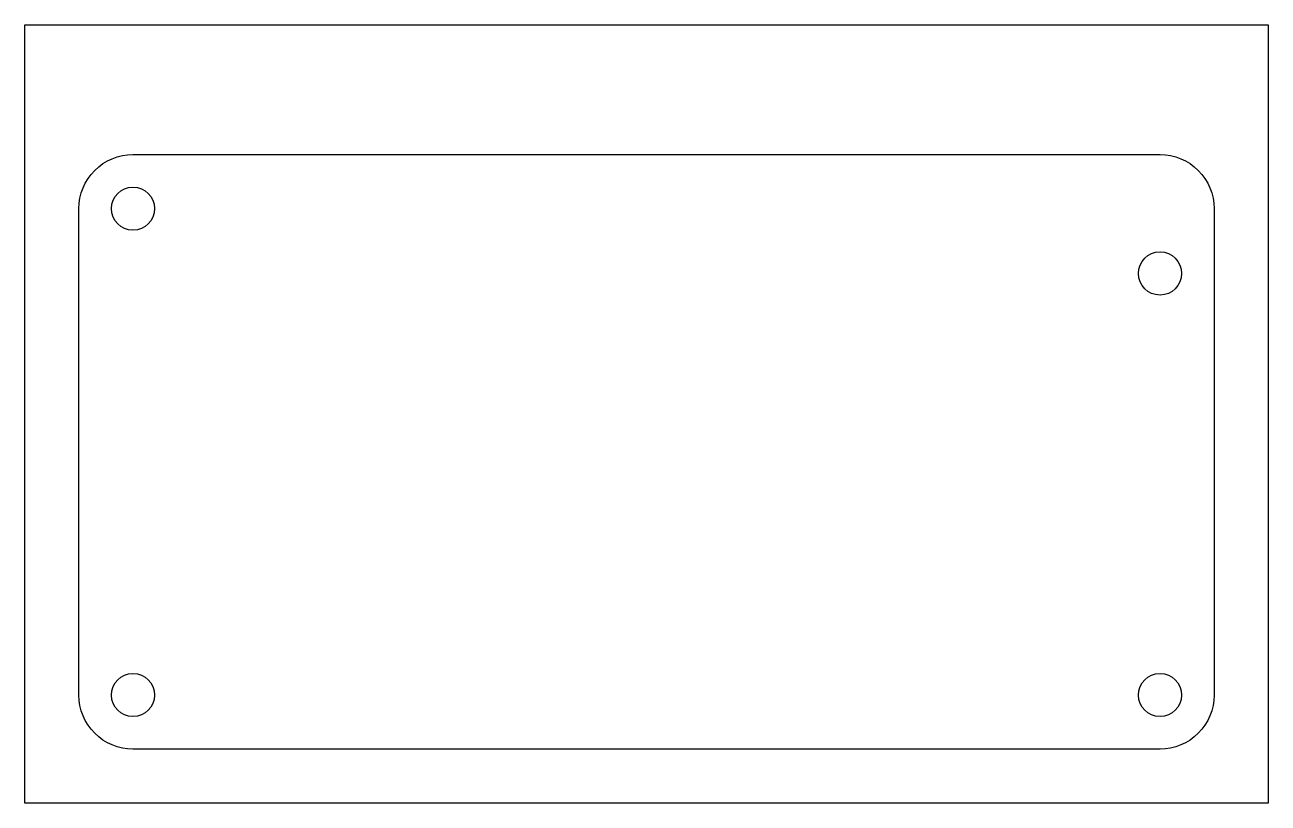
# Model space of a CAD drawing. Header units: millimetres. Extents: x -57 to 58, y -10 to 62.
import ezdxf

# ---------------------------------------------------------------- set-up
doc = ezdxf.new("R2010")
doc.units = ezdxf.units.MM
doc.layers.get('0').update_dxf_attribs({"linetype": 'CONTINUOUS'})

msp = doc.modelspace()

# ---------------------------------------------------------------- linework, layer by layer
msp.add_lwpolyline([(57.5, -10), (-57.5, -10), (-57.5, 62), (57.5, 62)], close=True)
msp.add_lwpolyline([(-47.5, 50), (47.5, 50, -0.414214), (52.5, 45), (52.5, 0, -0.414214), (47.5, -5), (-47.5, -5, -0.414214), (-52.5, 0), (-52.5, 45, -0.414214)], format="xyb", close=True)
for centre in [(-47.5, 45), (47.5, 39), (-47.5, 0), (47.5, 0)]:
    msp.add_circle(centre, 2)

doc.saveas('drawing.dxf')
